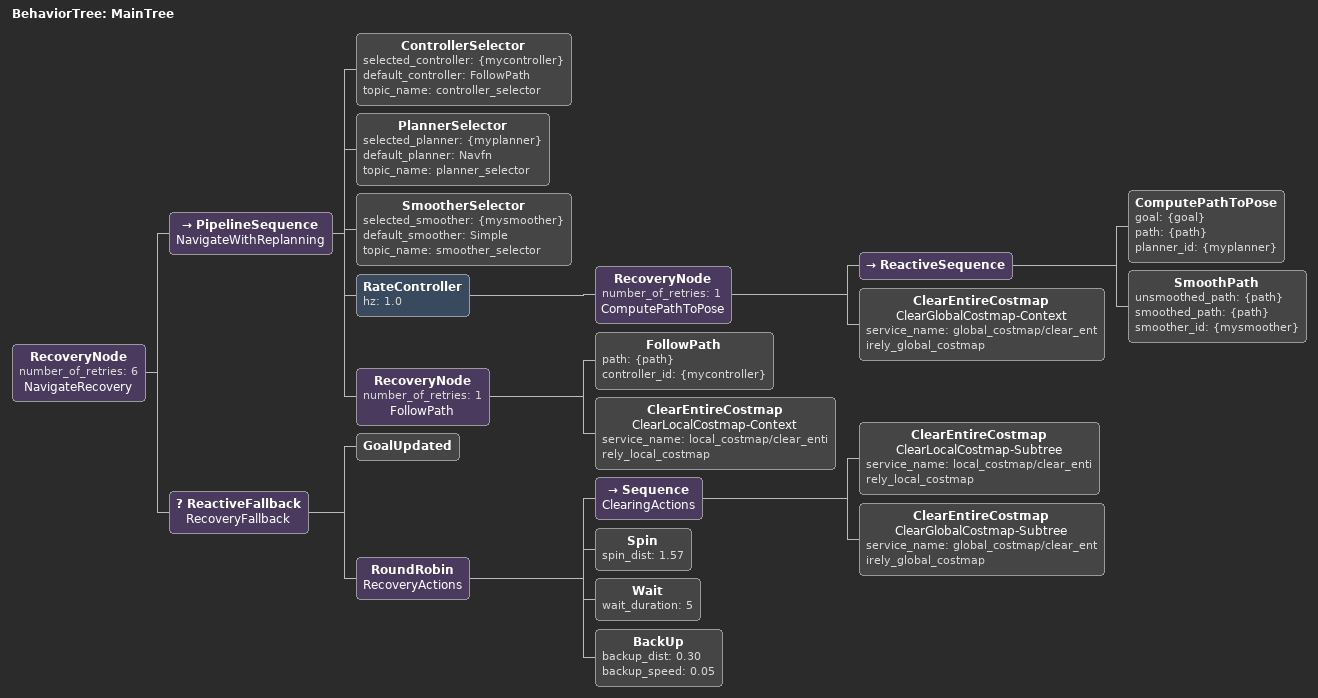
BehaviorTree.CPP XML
<root main_tree_to_execute="MainTree">
  <BehaviorTree ID="MainTree">
    <RecoveryNode number_of_retries="6" name="NavigateRecovery">
      <PipelineSequence name="NavigateWithReplanning">
        <ControllerSelector selected_controller="{mycontroller}" default_controller="FollowPath" topic_name="controller_selector"/>
        <PlannerSelector selected_planner="{myplanner}" default_planner="Navfn" topic_name="planner_selector"/>
        <SmootherSelector selected_smoother="{mysmoother}" default_smoother="Simple" topic_name="smoother_selector"/>
        <RateController hz="1.0">
          <RecoveryNode number_of_retries="1" name="ComputePathToPose">
            <ReactiveSequence>
              <ComputePathToPose goal="{goal}" path="{path}" planner_id="{myplanner}"/>
              <SmoothPath unsmoothed_path="{path}" smoothed_path="{path}" smoother_id="{mysmoother}"/>
            </ReactiveSequence>
            <ClearEntireCostmap name="ClearGlobalCostmap-Context" service_name="global_costmap/clear_entirely_global_costmap"/>
          </RecoveryNode>
        </RateController>
        <RecoveryNode number_of_retries="1" name="FollowPath">
          <FollowPath path="{path}" controller_id="{mycontroller}"/>
          <ClearEntireCostmap name="ClearLocalCostmap-Context" service_name="local_costmap/clear_entirely_local_costmap"/>
        </RecoveryNode>
      </PipelineSequence>
      <ReactiveFallback name="RecoveryFallback">
        <GoalUpdated/>
        <RoundRobin name="RecoveryActions">
          <Sequence name="ClearingActions">
            <ClearEntireCostmap name="ClearLocalCostmap-Subtree" service_name="local_costmap/clear_entirely_local_costmap"/>
            <ClearEntireCostmap name="ClearGlobalCostmap-Subtree" service_name="global_costmap/clear_entirely_global_costmap"/>
          </Sequence>
          <Spin spin_dist="1.57"/>
          <Wait wait_duration="5"/>
          <BackUp backup_dist="0.30" backup_speed="0.05"/>
        </RoundRobin>
      </ReactiveFallback>
    </RecoveryNode>
  </BehaviorTree>
</root>
